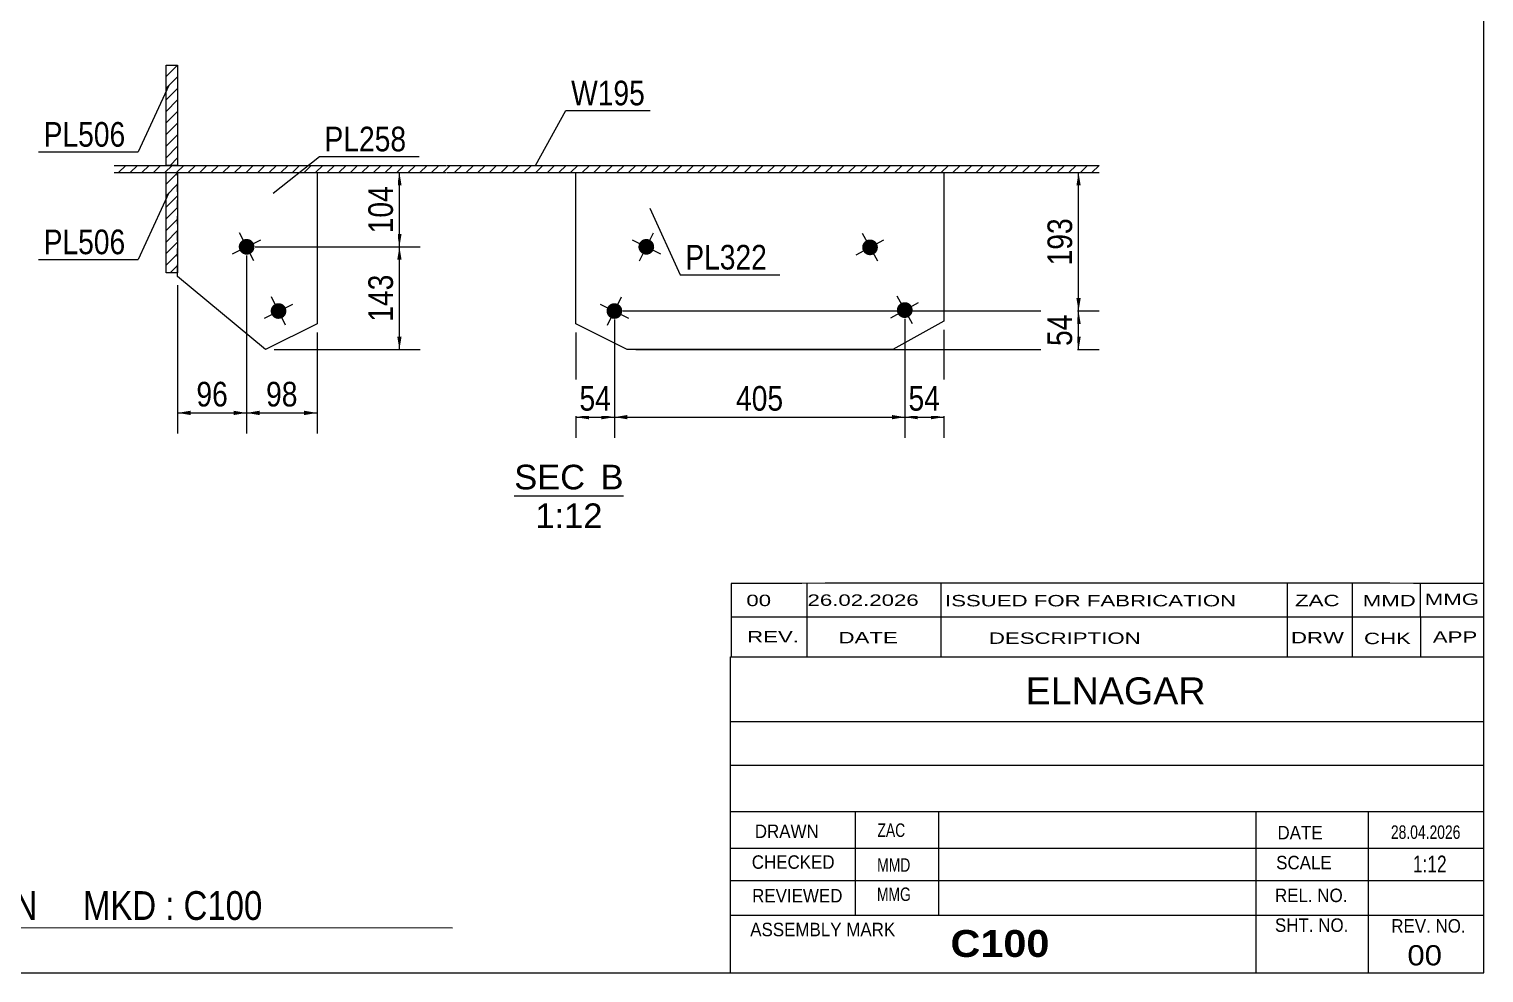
# Model space of a CAD drawing. Header units: millimetres. Extents: x -290 to 123, y -158 to 129.
# Drawn here: x -46.4 to 122.8, y -157.6 to -47.9 of the extents above; entities that cross this region are included whole.
import ezdxf

# ---------------------------------------------------------------- set-up
doc = ezdxf.new("R2010")
doc.units = ezdxf.units.MM
doc.linetypes.add('DXK_LINE_DOT1', pattern=[1.8814, 0.9407, -0.9407])
doc.styles.add('Arial', font='ARIAL.TTF', dxfattribs={"height": 0.2})
doc.styles.add('Arial Bold', font='ARIALBD.TTF', dxfattribs={"height": 0.2})
doc.styles.add('Arial Narrow', font='ARIALN.TTF', dxfattribs={"height": 0.2})

# ---------------------------------------------------------------- blocks, each defined once
blk = doc.blocks.new('Unknown-622979363-1210')
at = {"color": 5, "linetype": 'Continuous'}
for p, q in [((122.75, -157.59), (122.75, 129.41)), ((-287.25, -157.59), (122.75, -157.59))]:
    blk.add_line(p, q, dxfattribs=at)
blk = doc.blocks.new('Unknown-622979363-13 - 12197')
at = {"color": 1, "linetype": 'Continuous'}
blk.add_line((10.03, -102.13), (22.72, -102.13), dxfattribs=at)
at = {"color": 0, "linetype": 'Continuous'}
for points in [[(18.25, -101.38), (18.25, -98.38), (10.03, -98.38), (10.03, -101.38)], [(22.72, -101.38), (22.72, -98.38), (20.05, -98.38), (20.05, -101.38)], [(20.27, -105.88), (20.27, -102.88), (12.49, -102.88), (12.49, -105.88)]]:
    blk.add_wipeout(points, dxfattribs=at)
at = {"color": 136, "linetype": 'Continuous', "style": 'Arial'}
for s, height, p in [('SEC', 2.865, (10.03, -101.38)), ('B', 2.87, (20.05, -101.38)), ('1:12', 2.865, (12.49, -105.88))]:
    blk.add_text(s, height=height, dxfattribs=at).set_placement(p)
blk = doc.blocks.new('Part-622979363-12280 - 12197')
at = {"linetype": 'Continuous'}
h = blk.add_hatch(dxfattribs=at)
h.set_pattern_fill('', scale=0.3, style=0, pattern_type=0)
h.set_pattern_definition([(45, (78.0239, -63.71395), (-0.673519, 0.673519), [])])
h.paths.add_polyline_path([(78.02, -64.55), (78.02, -63.71), (-36.5, -63.71), (-36.5, -64.55)])
at = {"color": 2, "linetype": 'Continuous'}
for p, q in [((-36.5, -63.71), (2.1, -63.71)), ((2.2, -63.71), (78.02, -63.71)), ((-36.5, -64.55), (2.1, -64.55)), ((2.2, -64.55), (78.02, -64.55))]:
    blk.add_line(p, q, dxfattribs=at)
blk = doc.blocks.new('Part-622979363-12272 - 12197')
at = {"linetype": 'Continuous'}
h = blk.add_hatch(dxfattribs=at)
h.set_pattern_fill('', scale=0.3, style=0, pattern_type=0)
h.set_pattern_definition([(45, (-30.4317, -64.5473), (-0.67352, 0.67352), [])])
h.paths.add_polyline_path([(-29.1, -64.55), (-30.43, -64.55), (-30.43, -76.21), (-29.1, -76.21)])
at = {"color": 2, "linetype": 'Continuous'}
for p, q in [((-30.43, -64.55), (-29.1, -64.55)), ((-30.43, -76.21), (-30.43, -64.55)), ((-29.1, -64.55), (-29.1, -76.21)), ((-29.1, -76.21), (-30.43, -76.21))]:
    blk.add_line(p, q, dxfattribs=at)
blk = doc.blocks.new('Part-622979363-12240 - 12197')
at = {"color": 2, "linetype": 'Continuous'}
for p, q in [((17.2, -82.14), (17.2, -64.55)), ((59.96, -64.55), (59.96, -81.84)), ((23.17, -85.11), (17.2, -82.14)), ((59.96, -81.84), (54.04, -85.11)), ((54.04, -85.11), (23.17, -85.11))]:
    blk.add_line(p, q, dxfattribs=at)
at = {"color": 7, "linetype": 'DXK_LINE_DOT1'}
blk.add_line((17.2, -64.55), (59.96, -64.55), dxfattribs=at)
blk = doc.blocks.new('Part-622979363-12241 - 12197')
at = {"color": 7, "linetype": 'DXK_LINE_DOT1'}
for p, q in [((-29.1, -64.55), (-12.9, -64.55)), ((-29.1, -76.21), (-29.1, -64.55))]:
    blk.add_line(p, q, dxfattribs=at)
at = {"color": 2, "linetype": 'Continuous'}
for p, q in [((-12.9, -64.55), (-12.9, -82.14)), ((-29.1, -76.63), (-29.1, -76.21)), ((-18.87, -85.11), (-29.1, -76.63)), ((-12.9, -82.14), (-18.87, -85.11))]:
    blk.add_line(p, q, dxfattribs=at)
blk = doc.blocks.new('Part-622979363-12275 - 12197')
at = {"linetype": 'Continuous'}
h = blk.add_hatch(dxfattribs=at)
h.set_pattern_fill('', scale=0.3, style=0, pattern_type=0)
h.set_pattern_definition([(45, (-30.4317, -52.0473), (-0.67352, 0.67352), [])])
h.paths.add_polyline_path([(-29.1, -52.05), (-30.43, -52.05), (-30.43, -63.71), (-29.1, -63.71)])
at = {"color": 2, "linetype": 'Continuous'}
for p, q in [((-30.43, -52.05), (-29.1, -52.05)), ((-30.43, -63.71), (-30.43, -52.05)), ((-29.1, -52.05), (-29.1, -63.71)), ((-29.1, -63.71), (-30.43, -63.71))]:
    blk.add_line(p, q, dxfattribs=at)
blk = doc.blocks.new('Bolt-622979363-12312 - 12197')
at = {"linetype": 'Continuous'}
for points in [[(50.59, -73.69, -1), (52.19, -72.8, -1)], [(54.62, -80.98, -1), (56.23, -80.09, -1)]]:
    blk.add_hatch(color=3, dxfattribs=at).paths.add_polyline_path(points)
at = {"color": 3, "linetype": 'Continuous'}
for p, q in [((49.79, -74.13), (52.99, -72.36)), ((52.28, -74.85), (50.5, -71.64)), ((56.31, -82.14), (54.54, -78.93)), ((53.82, -81.42), (57.03, -79.65))]:
    blk.add_line(p, q, dxfattribs=at)
blk = doc.blocks.new('Bolt-622979363-12313 - 12197')
at = {"linetype": 'Continuous'}
for points in [[(24.56, -72.77, -1), (26.2, -73.59, -1)], [(20.85, -80.24, -1), (22.49, -81.05, -1)]]:
    blk.add_hatch(color=3, dxfattribs=at).paths.add_polyline_path(points)
at = {"color": 3, "linetype": 'Continuous'}
for p, q in [((23.74, -72.37), (27.02, -74)), ((24.57, -74.82), (26.2, -71.54)), ((20.85, -82.29), (22.49, -79)), ((20.03, -79.83), (23.31, -81.46))]:
    blk.add_line(p, q, dxfattribs=at)
blk = doc.blocks.new('Bolt-622979363-12314 - 12197')
at = {"linetype": 'Continuous'}
for points in [[(-21.9, -73.59, -1), (-20.26, -72.77, -1)], [(-18.19, -81.05, -1), (-16.55, -80.24, -1)]]:
    blk.add_hatch(color=3, dxfattribs=at).paths.add_polyline_path(points)
at = {"color": 3, "linetype": 'Continuous'}
for p, q in [((-22.72, -74), (-19.44, -72.37)), ((-20.26, -74.82), (-21.9, -71.54)), ((-16.55, -82.29), (-18.18, -79)), ((-19.01, -81.46), (-15.73, -79.83))]:
    blk.add_line(p, q, dxfattribs=at)
blk = doc.blocks.new('StraightDimension-622979363-12622 - 12197')
at = {"linetype": 'Continuous'}
for points in [[(-3.57, -66.05), (-3.32, -64.55), (-3.07, -66.05)], [(-3.07, -71.68), (-3.32, -73.18), (-3.57, -71.68)]]:
    blk.add_hatch(color=7, dxfattribs=at).paths.add_polyline_path(points)
at = {"color": 7, "linetype": 'Continuous'}
for p, q in [((-11.9, -64.55), (-0.92, -64.55)), ((-3.32, -73.18), (-3.32, -64.55)), ((-20.08, -73.18), (-0.92, -73.18))]:
    blk.add_line(p, q, dxfattribs=at)
at = {"color": 0}
blk.add_wipeout([(-3.47, -65.52), (-7.67, -65.52), (-7.67, -72.21), (-3.47, -72.21)], dxfattribs=at)
at = {"color": 3, "style": 'Arial Narrow'}
blk.add_text('104', height=2.863, rotation=90.0002, dxfattribs=at).set_placement((-4.07, -71.61))
blk = doc.blocks.new('StraightDimension-622979363-12662 - 12197')
at = {"linetype": 'Continuous'}
for points in [[(18.7, -93.23), (17.2, -92.98), (18.7, -92.73)], [(20.17, -92.73), (21.67, -92.98), (20.17, -93.23)]]:
    blk.add_hatch(color=7, dxfattribs=at).paths.add_polyline_path(points)
at = {"color": 7, "linetype": 'Continuous'}
for p, q in [((21.67, -81.64), (21.67, -95.38)), ((17.2, -83.14), (17.2, -95.38)), ((17.2, -92.98), (21.67, -92.98))]:
    blk.add_line(p, q, dxfattribs=at)
at = {"color": 0}
blk.add_wipeout([(21.86, -92.83), (21.86, -88.63), (17.01, -88.63), (17.01, -92.83)], dxfattribs=at)
at = {"color": 3, "style": 'Arial Narrow'}
blk.add_text('54', height=2.863, dxfattribs=at).set_placement((17.61, -92.23))
blk = doc.blocks.new('StraightDimension-622979363-12691 - 12197')
at = {"linetype": 'Continuous'}
for points in [[(-19.58, -92.74), (-21.08, -92.49), (-19.58, -92.24)], [(-14.4, -92.24), (-12.9, -92.49), (-14.4, -92.74)]]:
    blk.add_hatch(color=7, dxfattribs=at).paths.add_polyline_path(points)
at = {"color": 7, "linetype": 'Continuous'}
for p, q in [((-21.08, -74.18), (-21.08, -94.89)), ((-12.9, -83.14), (-12.9, -94.89)), ((-21.08, -92.49), (-12.9, -92.49))]:
    blk.add_line(p, q, dxfattribs=at)
at = {"color": 0}
blk.add_wipeout([(-14.56, -92.34), (-14.56, -88.14), (-19.42, -88.14), (-19.42, -92.34)], dxfattribs=at)
at = {"color": 3, "style": 'Arial Narrow'}
blk.add_text('98', height=2.863, dxfattribs=at).set_placement((-18.82, -91.74))
blk = doc.blocks.new('StraightDimension-622979363-12641 - 12197')
at = {"linetype": 'Continuous'}
for points in [[(75.38, -66.05), (75.63, -64.55), (75.88, -66.05)], [(75.88, -79.14), (75.63, -80.64), (75.38, -79.14)]]:
    blk.add_hatch(color=7, dxfattribs=at).paths.add_polyline_path(points)
at = {"color": 7, "linetype": 'Continuous'}
for p, q in [((18.2, -64.55), (78.03, -64.55)), ((75.63, -80.64), (75.63, -64.55)), ((22.67, -80.64), (78.03, -80.64))]:
    blk.add_line(p, q, dxfattribs=at)
at = {"color": 0}
blk.add_wipeout([(75.48, -69.25), (71.28, -69.25), (71.28, -75.94), (75.48, -75.94)], dxfattribs=at)
at = {"color": 3, "style": 'Arial Narrow'}
blk.add_text('193', height=2.863, rotation=90.0002, dxfattribs=at).set_placement((74.88, -75.34))
blk = doc.blocks.new('StraightDimension-622979363-12623 - 12197')
at = {"linetype": 'Continuous'}
for points in [[(-3.57, -74.68), (-3.32, -73.18), (-3.07, -74.68)], [(-3.07, -83.61), (-3.32, -85.11), (-3.57, -83.61)]]:
    blk.add_hatch(color=7, dxfattribs=at).paths.add_polyline_path(points)
at = {"color": 7, "linetype": 'Continuous'}
for p, q in [((-20.08, -73.18), (-0.92, -73.18)), ((-3.32, -85.11), (-3.32, -73.18)), ((-17.87, -85.11), (-0.92, -85.11))]:
    blk.add_line(p, q, dxfattribs=at)
at = {"color": 0}
blk.add_wipeout([(-3.47, -75.81), (-7.67, -75.81), (-7.67, -82.49), (-3.47, -82.49)], dxfattribs=at)
at = {"color": 3, "style": 'Arial Narrow'}
blk.add_text('143', height=2.863, rotation=90.0002, dxfattribs=at).set_placement((-4.07, -81.89))
blk = doc.blocks.new('StraightDimension-622979363-12642 - 12197')
at = {"linetype": 'Continuous'}
for points in [[(75.38, -82.14), (75.63, -80.64), (75.88, -82.14)], [(75.88, -83.61), (75.63, -85.11), (75.38, -83.61)]]:
    blk.add_hatch(color=7, dxfattribs=at).paths.add_polyline_path(points)
at = {"color": 7, "linetype": 'Continuous'}
for p, q in [((22.67, -80.64), (78.03, -80.64)), ((75.63, -85.11), (75.63, -80.64)), ((24.17, -85.11), (78.03, -85.11))]:
    blk.add_line(p, q, dxfattribs=at)
at = {"color": 0}
blk.add_wipeout([(75.48, -80.45), (71.28, -80.45), (71.28, -85.31), (75.48, -85.31)], dxfattribs=at)
at = {"color": 3, "style": 'Arial Narrow'}
blk.add_text('54', height=2.863, rotation=90.0002, dxfattribs=at).set_placement((74.88, -84.71))
blk = doc.blocks.new('StraightDimension-622979363-12660 - 12197')
at = {"linetype": 'Continuous'}
for points in [[(56.93, -93.23), (55.43, -92.98), (56.93, -92.73)], [(58.46, -92.73), (59.96, -92.98), (58.46, -93.23)]]:
    blk.add_hatch(color=7, dxfattribs=at).paths.add_polyline_path(points)
at = {"color": 7, "linetype": 'Continuous'}
for p, q in [((55.43, -81.54), (55.43, -95.38)), ((59.96, -82.84), (59.96, -95.38)), ((55.43, -92.98), (59.96, -92.98))]:
    blk.add_line(p, q, dxfattribs=at)
at = {"color": 0}
blk.add_wipeout([(60.12, -92.83), (60.12, -88.63), (55.26, -88.63), (55.26, -92.83)], dxfattribs=at)
at = {"color": 3, "style": 'Arial Narrow'}
blk.add_text('54', height=2.863, dxfattribs=at).set_placement((55.86, -92.23))
blk = doc.blocks.new('StraightDimension-622979363-12661 - 12197')
at = {"linetype": 'Continuous'}
for points in [[(23.17, -93.23), (21.67, -92.98), (23.17, -92.73)], [(53.93, -92.73), (55.43, -92.98), (53.93, -93.23)]]:
    blk.add_hatch(color=7, dxfattribs=at).paths.add_polyline_path(points)
at = {"color": 7, "linetype": 'Continuous'}
for p, q in [((21.67, -81.64), (21.67, -95.38)), ((55.43, -81.54), (55.43, -95.38)), ((21.67, -92.98), (55.43, -92.98))]:
    blk.add_line(p, q, dxfattribs=at)
at = {"color": 0}
blk.add_wipeout([(41.89, -92.83), (41.89, -88.63), (35.21, -88.63), (35.21, -92.83)], dxfattribs=at)
at = {"color": 3, "style": 'Arial Narrow'}
blk.add_text('405', height=2.863, dxfattribs=at).set_placement((35.81, -92.23))
blk = doc.blocks.new('StraightDimension-622979363-12692 - 12197')
at = {"linetype": 'Continuous'}
for points in [[(-27.6, -92.74), (-29.1, -92.49), (-27.6, -92.24)], [(-22.58, -92.24), (-21.08, -92.49), (-22.58, -92.74)]]:
    blk.add_hatch(color=7, dxfattribs=at).paths.add_polyline_path(points)
at = {"color": 7, "linetype": 'Continuous'}
for p, q in [((-21.08, -74.18), (-21.08, -94.89)), ((-29.1, -77.63), (-29.1, -94.89)), ((-29.1, -92.49), (-21.08, -92.49))]:
    blk.add_line(p, q, dxfattribs=at)
at = {"color": 0}
blk.add_wipeout([(-22.66, -92.34), (-22.66, -88.14), (-27.52, -88.14), (-27.52, -92.34)], dxfattribs=at)
at = {"color": 3, "style": 'Arial Narrow'}
blk.add_text('96', height=2.863, dxfattribs=at).set_placement((-26.92, -91.74))
blk = doc.blocks.new('CBS_CALLOFF-622979363-14194')
at = {"color": 7, "linetype": 'Continuous'}
blk.add_line((-113.37, -152.32), (2.86, -152.34), dxfattribs=at)
at = {"color": 3, "linetype": 'Continuous', "style": 'Arial Narrow'}
blk.add_text('QTY= 1 Nos.      COLUMN     MKD : C100', height=3.3405, dxfattribs=at).set_placement((-90.61, -151.43))
blk = doc.blocks.new('CBS_NAME_BLOG-622979363-14195')
at = {"color": 7, "linetype": 'Continuous'}
for p, q in [((35.16, -120.84), (122.68, -120.84)), ((35.16, -157.55), (35.16, -120.84)), ((35.16, -128.38), (122.68, -128.38)), ((35.23, -133.43), (122.75, -133.43)), ((35.16, -138.81), (122.68, -138.81)), ((49.68, -150.91), (49.68, -138.81)), ((59.37, -150.89), (59.37, -138.82)), ((96.28, -157.55), (96.28, -138.82)), ((109.33, -157.55), (109.33, -138.81)), ((35.17, -143.1), (122.75, -143.09)), ((35.16, -146.85), (122.68, -146.85)), ((35.16, -150.89), (122.68, -150.89)), ((35.16, -157.59), (122.75, -157.59))]:
    blk.add_line(p, q, dxfattribs=at)
at = {"color": 3, "linetype": 'Continuous', "style": 'Arial'}
blk.add_text('ELNAGAR', height=3.133, dxfattribs=at).set_placement((69.48, -126.37))
at = {"color": 3, "linetype": 'Continuous'}
for s, height, style, width, p in [('DRAWN', 1.566, 'Arial', 0.9, (37.99, -141.91)), ('ZAC', 1.565, 'Arial Narrow', 0.9, (52.25, -141.78)), ('DATE', 1.566, 'Arial', 0.9, (98.75, -142.07)), ('28.04.2026', 1.565, 'Arial Narrow', 0.9, (111.94, -142.01)), ('CHECKED', 1.566, 'Arial', 0.9, (37.64, -145.49)), ('MMD', 1.565, 'Arial Narrow', 0.9, (52.22, -145.83)), ('SCALE', 1.566, 'Arial', 0.9, (98.6, -145.55)), ('1:12', 1.957, 'Arial Narrow', 0.9, (114.49, -145.91)), ('REVIEWED', 1.566, 'Arial', 0.9, (37.68, -149.4)), ('MMG', 1.565, 'Arial Narrow', 0.9, (52.19, -149.23)), ('REL. NO.', 1.566, 'Arial', 0.9, (98.46, -149.36)), ('ASSEMBLY MARK', 1.5663, 'Arial', 0.9, (37.46, -153.33)), ('SHT. NO.', 1.566, 'Arial', 0.9, (98.46, -152.82)), ('REV. NO.', 1.566, 'Arial', 0.9, (111.98, -152.91)), ('C100', 3.131, 'Arial Bold', 1.1, (60.74, -155.74))]:
    blk.add_text(s, height=height, dxfattribs=dict(at, style=style, width=width)).set_placement(p)
at = {"color": 3, "style": 'Arial', "width": 1.1}
blk.add_text('00', height=2.349, dxfattribs=at).set_placement((113.86, -156.72))
blk = doc.blocks.new('CBS_REVISION-622979363-14196')
at = {"color": 7, "linetype": 'Continuous'}
for p, q in [((35.24, -112.31), (35.24, -116.21)), ((44.05, -112.3), (44.05, -116.21)), ((59.64, -116.21), (59.64, -112.29)), ((99.9, -116.21), (99.91, -112.29)), ((107.46, -116.21), (107.47, -112.29)), ((115.39, -116.21), (115.38, -112.3)), ((35.24, -116.21), (122.74, -116.21)), ((35.24, -116.21), (35.24, -120.84)), ((44.04, -116.21), (44.04, -120.84)), ((59.63, -116.21), (59.63, -120.78)), ((99.89, -116.21), (99.89, -120.84)), ((107.43, -116.21), (107.43, -120.84)), ((115.38, -116.21), (115.38, -120.84)), ((35.24, -120.84), (122.74, -120.84))]:
    blk.add_line(p, q, dxfattribs=at)
blk.add_arc((79, -28085.59), 27973.31, 89.910387, 90.089622, dxfattribs=at)
at = {"color": 7, "style": 'Arial Narrow', "width": 1.7}
for s, height, p in [('00', 1.326, (37.01, -114.95)), ('26.02.2026', 1.326, (44.12, -114.92)), ('ISSUED FOR FABRICATION', 1.3257, (60.1, -114.98)), ('ZAC', 1.326, (100.8, -114.96)), ('MMD', 1.326, (108.66, -114.98))]:
    blk.add_text(s, height=height, dxfattribs=at).set_placement(p)
at = {"color": 7, "linetype": 'Continuous', "style": 'Arial Narrow', "width": 1.7}
for s, height, p in [('MMG', 1.326, (115.88, -114.82)), ('REV.', 1.326, (37.1, -119.17)), ('DATE', 1.326, (47.73, -119.28)), ('DESCRIPTION', 1.3257, (65.21, -119.34)), ('DRW', 1.326, (100.32, -119.28)), ('CHK', 1.326, (108.81, -119.37)), ('APP', 1.326, (116.81, -119.21))]:
    blk.add_text(s, height=height, dxfattribs=at).set_placement(p)
blk = doc.blocks.new('Mark-622979363-12567 - 12197')
at = {"color": 0}
blk.add_wipeout([(39.42, -75.82), (39.42, -72.82), (29.91, -72.82), (29.91, -75.82)], dxfattribs=at)
blk.add_wipeout([(39.42, -75.82), (39.42, -72.82), (29.91, -72.82), (29.91, -75.82)], dxfattribs=at)
at = {"color": 7, "linetype": 'Continuous'}
for p, q in [((25.78, -68.68), (29.31, -76.42)), ((29.31, -76.42), (40.92, -76.42))]:
    blk.add_line(p, q, dxfattribs=at)
at = {"color": 3, "style": 'Arial Narrow'}
blk.add_text('PL322', height=2.863, dxfattribs=at).set_placement((29.91, -75.82))
blk = doc.blocks.new('Mark-622979363-12570 - 12197')
at = {"color": 0}
blk.add_wipeout([(-2.53, -62.08), (-2.53, -59.08), (-12.03, -59.08), (-12.03, -62.08)], dxfattribs=at)
blk.add_wipeout([(-2.53, -62.08), (-2.53, -59.08), (-12.03, -59.08), (-12.03, -62.08)], dxfattribs=at)
at = {"color": 7, "linetype": 'Continuous'}
for p, q in [((-18, -66.94), (-12.63, -62.68)), ((-12.63, -62.68), (-1.03, -62.68))]:
    blk.add_line(p, q, dxfattribs=at)
at = {"color": 3, "style": 'Arial Narrow'}
blk.add_text('PL258', height=2.863, dxfattribs=at).set_placement((-12.03, -62.08))
blk = doc.blocks.new('Mark-622979363-12609 - 12197')
at = {"color": 0}
blk.add_wipeout([(25.22, -56.73), (25.22, -53.73), (16.64, -53.73), (16.64, -56.73)], dxfattribs=at)
blk.add_wipeout([(25.22, -56.73), (25.22, -53.73), (16.64, -53.73), (16.64, -56.73)], dxfattribs=at)
at = {"color": 7, "linetype": 'Continuous'}
for p, q in [((12.5, -63.71), (16.04, -57.33)), ((16.04, -57.33), (25.82, -57.33))]:
    blk.add_line(p, q, dxfattribs=at)
at = {"color": 3, "style": 'Arial Narrow'}
blk.add_text('W195', height=2.863, dxfattribs=at).set_placement((16.64, -56.73))
blk = doc.blocks.new('Mark-622979363-12613 - 12197')
at = {"color": 7, "linetype": 'Continuous'}
blk.add_line((-30.14, -54.41), (-33.68, -62.14), dxfattribs=at)
at = {"color": 0}
blk.add_wipeout([(-35.18, -61.54), (-35.18, -58.54), (-44.68, -58.54), (-44.68, -61.54)], dxfattribs=at)
blk.add_wipeout([(-35.18, -61.54), (-35.18, -58.54), (-44.68, -58.54), (-44.68, -61.54)], dxfattribs=at)
at = {"color": 7, "linetype": 'Continuous'}
blk.add_line((-45.28, -62.14), (-33.68, -62.14), dxfattribs=at)
at = {"color": 3, "style": 'Arial Narrow'}
blk.add_text('PL506', height=2.863, dxfattribs=at).set_placement((-44.68, -61.54))
blk = doc.blocks.new('Mark-622979363-12617 - 12197')
at = {"color": 7, "linetype": 'Continuous'}
blk.add_line((-30.14, -66.91), (-33.68, -74.64), dxfattribs=at)
at = {"color": 0}
blk.add_wipeout([(-35.18, -74.04), (-35.18, -71.04), (-44.68, -71.04), (-44.68, -74.04)], dxfattribs=at)
blk.add_wipeout([(-35.18, -74.04), (-35.18, -71.04), (-44.68, -71.04), (-44.68, -74.04)], dxfattribs=at)
at = {"color": 7, "linetype": 'Continuous'}
blk.add_line((-45.28, -74.64), (-33.68, -74.64), dxfattribs=at)
at = {"color": 3, "style": 'Arial Narrow'}
blk.add_text('PL506', height=2.863, dxfattribs=at).set_placement((-44.68, -74.04))

msp = doc.modelspace()

# ---------------------------------------------------------------- block references
for name in ['Unknown-622979363-1210', 'Part-622979363-12275 - 12197', 'Part-622979363-12280 - 12197', 'Part-622979363-12272 - 12197', 'Part-622979363-12241 - 12197', 'Part-622979363-12240 - 12197', 'Bolt-622979363-12314 - 12197', 'Bolt-622979363-12313 - 12197', 'Bolt-622979363-12312 - 12197', 'CBS_REVISION-622979363-14196', 'CBS_NAME_BLOG-622979363-14195', 'CBS_CALLOFF-622979363-14194']:
    msp.add_blockref(name, (0, 0))

# ---------------------------------------------------------------- next in the draw order: block references
for name in ['Mark-622979363-12613 - 12197', 'StraightDimension-622979363-12622 - 12197', 'StraightDimension-622979363-12641 - 12197', 'Mark-622979363-12617 - 12197', 'StraightDimension-622979363-12691 - 12197', 'StraightDimension-622979363-12662 - 12197', 'Unknown-622979363-13 - 12197']:
    msp.add_blockref(name, (0, 0))

# ---------------------------------------------------------------- next in the draw order: block references
for name in ['Mark-622979363-12609 - 12197', 'Mark-622979363-12570 - 12197', 'Mark-622979363-12567 - 12197', 'StraightDimension-622979363-12692 - 12197', 'StraightDimension-622979363-12623 - 12197', 'StraightDimension-622979363-12642 - 12197']:
    msp.add_blockref(name, (0, 0))

# ---------------------------------------------------------------- next in the draw order: block references
msp.add_blockref('StraightDimension-622979363-12660 - 12197', (0, 0))

# ---------------------------------------------------------------- next in the draw order: block references
msp.add_blockref('StraightDimension-622979363-12661 - 12197', (0, 0))

doc.saveas('drawing.dxf')
